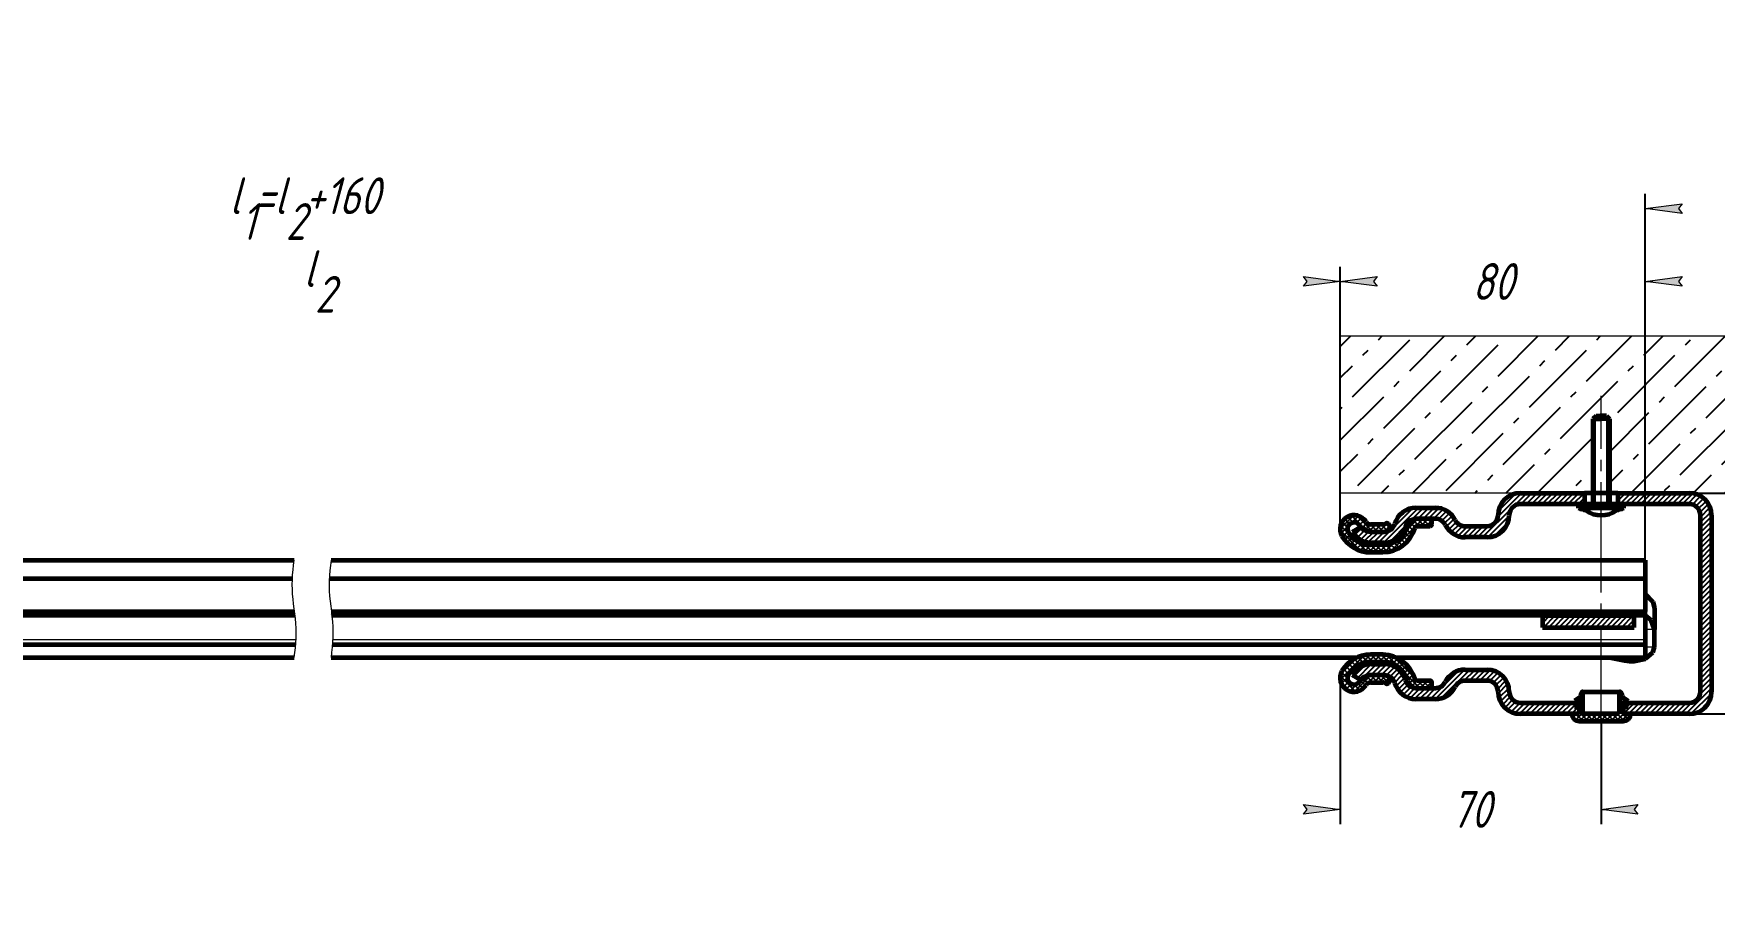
# Model space of a CAD drawing. Header units: millimetres. Extents: x 0 to 841, y 0 to 594.
# Drawn here: x 228 to 456.5, y 0 to 117.3 of the extents above; entities that cross this region are included whole.
import ezdxf

# ---------------------------------------------------------------- set-up
doc = ezdxf.new("R2010")
doc.units = ezdxf.units.MM
for name, pattern in [('K5LT_AXLED', [19.5, 15, -1.5, 1.5, -1.5]), ('K5LT_BASIC', [0]), ('K5LT_THIN', [0]), ('K5LT_THIN_INCLUDED_TO_HATCHING', [0])]:
    doc.linetypes.add(name, pattern=pattern)
doc.layers.add('Системный слой', color=7, linetype='Continuous')
doc.layers.add('Системный слой (1)', color=7, linetype='Continuous', true_color=0x909090)
doc.styles.add('KDIMTEXTSTYLE', font='GOST_AU.SHX', dxfattribs={"width": 0.96, "oblique": 15, "height": 5})
doc.dimstyles.new('KDIMSTYLE (0.50)', dxfattribs={"dimtxt": 5, "dimasz": 1, "dimexe": 2, "dimexo": 0, "dimgap": 1, "dimtad": 1, "dimlfac": 2, "dimtxsty": 'KDIMTEXTSTYLE', "dimsah": 1, "dimcen": 0, "dimdle": 1, "dimadec": 0, "dimazin": 0, "dimtfac": 0.667, "dimtmove": 0, "dimatfit": 3, "dimfxl": 1, "dimtvp": 1, "dimtolj": 1, "dimtzin": 0, "dimarcsym": 0})
pattern_1 = [(45, (0, 0), (-0.3535533905932737, 0.3535533905932738), []), (135, (0, 0), (-0.3535533905932738, -0.3535533905932737), [])]
pattern_2 = [(45, (0, 0), (-0.3535533905932737, 0.3535533905932738), [])]

# ---------------------------------------------------------------- blocks, each defined once
blk = doc.blocks.new('U556')
at = {"layer": 'Системный слой (1)', "color": 5, "linetype": 'K5LT_BASIC', "lineweight": 60, "true_color": 0x0000ff}
for p, q in [((72.8386064477993, 45.68804066407149), (263.4437334016526, 45.68804066407151)), ((268.443733408342, 45.68804066407168), (447.1060363035635, 45.68804066407168))]:
    blk.add_line(p, q, dxfattribs=at)
blk = doc.blocks.new('U557')
at = {"layer": 'Системный слой (1)', "color": 5, "linetype": 'K5LT_BASIC', "lineweight": 60, "true_color": 0x0000ff}
for p, q in [((72.8386064477993, 45.68804066407149), (263.4437334016526, 45.68804066407151)), ((268.443733408342, 45.68804066407168), (447.1060363035635, 45.68804066407168))]:
    blk.add_line(p, q, dxfattribs=at)
blk = doc.blocks.new('U560')
at = {"layer": 'Системный слой (1)', "color": 5, "linetype": 'K5LT_BASIC', "lineweight": 60, "true_color": 0x0000ff}
for p, q in [((72.8386064477993, 34.2546890715642), (263.6400706859918, 34.25468907156421)), ((268.639418290496, 34.25468907156439), (447.1060363035635, 34.25468907156439))]:
    blk.add_line(p, q, dxfattribs=at)
blk = doc.blocks.new('U561')
at = {"layer": 'Системный слой (1)', "color": 7, "linetype": 'K5LT_THIN', "lineweight": 18}
for p, q in [((72.8386064477993, 34.89531483199299), (263.6827444632124, 34.89531483199301)), ((268.682036592556, 34.89531483199318), (447.1060363035635, 34.89531483199319))]:
    blk.add_line(p, q, dxfattribs=at)
blk = doc.blocks.new('U562')
at = {"layer": 'Системный слой (1)', "color": 5, "linetype": 'K5LT_BASIC', "lineweight": 60, "true_color": 0x0000ff}
for p, q in [((72.8386064477993, 43.22522280690607), (263.2025840688638, 43.22522280690607)), ((268.2035391115455, 43.22522280690626), (447.1060363035635, 43.22522280690626))]:
    blk.add_line(p, q, dxfattribs=at)
blk = doc.blocks.new('U563')
at = {"layer": 'Системный слой (1)', "color": 5, "linetype": 'K5LT_BASIC', "lineweight": 60, "true_color": 0x0000ff}
for p, q in [((72.8386064477993, 45.68804066407149), (263.4437334016526, 45.68804066407151)), ((268.443733408342, 45.68804066407168), (447.1060363035635, 45.68804066407168))]:
    blk.add_line(p, q, dxfattribs=at)
blk = doc.blocks.new('U564')
at = {"layer": 'Системный слой (1)', "color": 5, "linetype": 'K5LT_BASIC', "lineweight": 60, "true_color": 0x0000ff}
for p, q in [((72.8386064477993, 38.71407111226358), (263.4888517389797, 38.71407111226358)), ((268.4892774079381, 38.71407111226378), (447.1060363035635, 38.7140711122638))]:
    blk.add_line(p, q, dxfattribs=at)
blk = doc.blocks.new('U565')
at = {"layer": 'Системный слой (1)', "color": 5, "linetype": 'K5LT_BASIC', "lineweight": 60, "true_color": 0x0000ff}
for p, q in [((72.8386064477993, 38.21567986925953), (263.5480060004689, 38.21567986925953)), ((268.548244109538, 38.21567986925973), (447.1060363035635, 38.21567986925973))]:
    blk.add_line(p, q, dxfattribs=at)
blk = doc.blocks.new('U566')
at = {"layer": 'Системный слой (1)', "color": 5, "linetype": 'K5LT_BASIC', "lineweight": 60, "true_color": 0x0000ff}
for p, q in [((72.8386064477993, 45.68804066407149), (263.4437334016526, 45.68804066407151)), ((268.443733408342, 45.68804066407168), (447.1060363035635, 45.68804066407168))]:
    blk.add_line(p, q, dxfattribs=at)
blk = doc.blocks.new('U567')
at = {"layer": 'Системный слой (1)', "color": 5, "linetype": 'K5LT_BASIC', "lineweight": 60, "true_color": 0x0000ff}
for p, q in [((72.8386064477993, 45.68804066407149), (263.4437334016526, 45.68804066407151)), ((268.443733408342, 45.68804066407168), (447.1060363035635, 45.68804066407168))]:
    blk.add_line(p, q, dxfattribs=at)
blk = doc.blocks.new('U568')
at = {"layer": 'Системный слой (1)', "color": 5, "linetype": 'K5LT_BASIC', "lineweight": 60, "true_color": 0x0000ff}
for p, q in [((72.8386064477993, 45.68804066407149), (263.4437334016526, 45.68804066407151)), ((268.443733408342, 45.68804066407168), (447.1060363035635, 45.68804066407168))]:
    blk.add_line(p, q, dxfattribs=at)
blk = doc.blocks.new('U569')
at = {"layer": 'Системный слой (1)', "color": 5, "linetype": 'K5LT_BASIC', "lineweight": 60, "true_color": 0x0000ff}
for p, q in [((72.8386064477993, 45.68804066407149), (263.4437334016526, 45.68804066407151)), ((268.443733408342, 45.68804066407168), (447.1060363035635, 45.68804066407168))]:
    blk.add_line(p, q, dxfattribs=at)
blk = doc.blocks.new('U570')
at = {"layer": 'Системный слой (1)', "color": 5, "linetype": 'K5LT_BASIC', "lineweight": 60, "true_color": 0x0000ff}
for p, q in [((72.8386064477993, 45.68804066407149), (263.4437334016526, 45.68804066407151)), ((268.443733408342, 45.68804066407168), (447.1060363035635, 45.68804066407168))]:
    blk.add_line(p, q, dxfattribs=at)
blk = doc.blocks.new('U571')
at = {"layer": 'Системный слой (1)', "color": 5, "linetype": 'K5LT_BASIC', "lineweight": 60, "true_color": 0x0000ff}
for p, q in [((72.8386064477993, 45.68804066407149), (263.4437334016526, 45.68804066407151)), ((268.443733408342, 45.68804066407168), (447.1060363035635, 45.68804066407168))]:
    blk.add_line(p, q, dxfattribs=at)
blk = doc.blocks.new('U572')
at = {"layer": 'Системный слой (1)', "color": 5, "linetype": 'K5LT_BASIC', "lineweight": 60, "true_color": 0x0000ff}
for p, q in [((72.8386064477993, 45.68804066407149), (263.4437334016526, 45.68804066407151)), ((268.443733408342, 45.68804066407168), (447.1060363035635, 45.68804066407168))]:
    blk.add_line(p, q, dxfattribs=at)
blk = doc.blocks.new('U573')
at = {"layer": 'Системный слой (1)', "color": 5, "linetype": 'K5LT_BASIC', "lineweight": 60, "true_color": 0x0000ff}
for p, q in [((111.2963577627331, 32.47013166586615), (263.4437333971864, 32.47013166586615)), ((268.4437334035067, 32.47013166586633), (407.898284988629, 32.47013166586635)), ((413.2736542819891, 32.47013166586635), (447.1060363035635, 32.47013166586633))]:
    blk.add_line(p, q, dxfattribs=at)
blk = doc.blocks.new('U574')
at = {"layer": 'Системный слой (1)', "color": 5, "linetype": 'K5LT_BASIC', "lineweight": 60, "true_color": 0x0000ff}
for p, q in [((72.8386064477993, 45.68804066407149), (263.4437334016526, 45.68804066407151)), ((268.443733408342, 45.68804066407168), (447.1060363035635, 45.68804066407168))]:
    blk.add_line(p, q, dxfattribs=at)
blk = doc.blocks.new('U575')
at = {"layer": 'Системный слой (1)', "color": 5, "linetype": 'K5LT_BASIC', "lineweight": 60, "true_color": 0x0000ff}
for p, q in [((72.8386064477993, 45.68804066407149), (263.4437334016526, 45.68804066407151)), ((268.443733408342, 45.68804066407168), (447.1060363035635, 45.68804066407168))]:
    blk.add_line(p, q, dxfattribs=at)
blk = doc.blocks.new('U576')
at = {"layer": 'Системный слой (1)', "color": 5, "linetype": 'K5LT_BASIC', "lineweight": 60, "true_color": 0x0000ff}
for p, q in [((445.606036303562, 31.96724263133927), (447.1280659946125, 32.28496891694014)), ((447.1280659946125, 32.28496891694014), (448.141348762643, 33.13194598864457)), ((448.141348762643, 33.13194598864457), (448.356036303562, 33.86834047952287))]:
    blk.add_line(p, q, dxfattribs=at)
blk = doc.blocks.new('U577')
at = {"layer": 'Системный слой (1)', "color": 5, "linetype": 'K5LT_BASIC', "lineweight": 60, "true_color": 0x0000ff}
for p, q in [((447.1060363030425, 41.11042466084004), (448.1428599433581, 40.03976859416092)), ((448.1428599433581, 40.03976859416092), (448.356036303562, 39.17815919669287))]:
    blk.add_line(p, q, dxfattribs=at)
blk = doc.blocks.new('U578')
at = {"layer": 'Системный слой (1)', "color": 5, "linetype": 'K5LT_BASIC', "lineweight": 60, "true_color": 0x0000ff}
for p, q in [((447.8928902461782, 37.53593520669196), (447.1060363035635, 38.2201850228543)), ((448.356036303562, 36.28791955902932), (447.8928902461782, 37.53593520669196))]:
    blk.add_line(p, q, dxfattribs=at)
blk = doc.blocks.new('U579')
at = {"layer": 'Системный слой (1)', "color": 5, "linetype": 'K5LT_BASIC', "lineweight": 60, "true_color": 0x0000ff}
for p, q in [((72.8386064477993, 45.68804066407149), (263.4437334016526, 45.68804066407151)), ((268.443733408342, 45.68804066407168), (447.1060363035635, 45.68804066407168))]:
    blk.add_line(p, q, dxfattribs=at)
blk = doc.blocks.new('U580')
at = {"layer": 'Системный слой (1)', "color": 5, "linetype": 'K5LT_BASIC', "lineweight": 60, "true_color": 0x0000ff}
for p, q in [((72.8386064477993, 45.68804066407149), (263.4437334016526, 45.68804066407151)), ((268.443733408342, 45.68804066407168), (447.1060363035635, 45.68804066407168))]:
    blk.add_line(p, q, dxfattribs=at)
blk = doc.blocks.new('U581')
at = {"layer": 'Системный слой (1)', "color": 5, "linetype": 'K5LT_BASIC', "lineweight": 60, "true_color": 0x0000ff}
for p, q in [((72.8386064477993, 45.68804066407149), (263.4437334016526, 45.68804066407151)), ((268.443733408342, 45.68804066407168), (447.1060363035635, 45.68804066407168))]:
    blk.add_line(p, q, dxfattribs=at)
blk = doc.blocks.new('U582')
at = {"layer": 'Системный слой (1)', "color": 5, "linetype": 'K5LT_BASIC', "lineweight": 60, "true_color": 0x0000ff}
for p, q in [((72.8386064477993, 45.68804066407149), (263.4437334016526, 45.68804066407151)), ((268.443733408342, 45.68804066407168), (447.1060363035635, 45.68804066407168))]:
    blk.add_line(p, q, dxfattribs=at)
blk = doc.blocks.new('U583')
at = {"layer": 'Системный слой (1)', "color": 5, "linetype": 'K5LT_BASIC', "lineweight": 60, "true_color": 0x0000ff}
for p, q in [((72.8386064477993, 45.68804066407149), (263.4437334016526, 45.68804066407151)), ((268.443733408342, 45.68804066407168), (447.1060363035635, 45.68804066407168))]:
    blk.add_line(p, q, dxfattribs=at)
blk = doc.blocks.new('U584')
at = {"layer": 'Системный слой (1)', "color": 5, "linetype": 'K5LT_BASIC', "lineweight": 60, "true_color": 0x0000ff}
for p, q in [((72.8386064477993, 45.68804066407149), (263.4437334016526, 45.68804066407151)), ((268.443733408342, 45.68804066407168), (447.1060363035635, 45.68804066407168))]:
    blk.add_line(p, q, dxfattribs=at)
blk = doc.blocks.new('U585')
at = {"layer": 'Системный слой (1)', "color": 5, "linetype": 'K5LT_BASIC', "lineweight": 60, "true_color": 0x0000ff}
for p, q in [((72.8386064477993, 45.68804066407149), (263.4437334016526, 45.68804066407151)), ((268.443733408342, 45.68804066407168), (447.1060363035635, 45.68804066407168))]:
    blk.add_line(p, q, dxfattribs=at)
blk = doc.blocks.new('U586')
at = {"layer": 'Системный слой (1)', "color": 5, "linetype": 'K5LT_BASIC', "lineweight": 60, "true_color": 0x0000ff}
for p, q in [((72.8386064477993, 45.68804066407149), (263.4437334016526, 45.68804066407151)), ((268.443733408342, 45.68804066407168), (447.1060363035635, 45.68804066407168))]:
    blk.add_line(p, q, dxfattribs=at)
blk = doc.blocks.new('U587')
at = {"layer": 'Системный слой (1)', "color": 5, "linetype": 'K5LT_BASIC', "lineweight": 60, "true_color": 0x0000ff}
for p, q in [((72.8386064477993, 45.68804066407149), (263.4437334016526, 45.68804066407151)), ((268.443733408342, 45.68804066407168), (447.1060363035635, 45.68804066407168))]:
    blk.add_line(p, q, dxfattribs=at)
blk = doc.blocks.new('U588')
at = {"layer": 'Системный слой (1)', "color": 5, "linetype": 'K5LT_BASIC', "lineweight": 60, "true_color": 0x0000ff}
for p, q in [((72.8386064477993, 45.68804066407149), (263.4437334016526, 45.68804066407151)), ((268.443733408342, 45.68804066407168), (447.1060363035635, 45.68804066407168))]:
    blk.add_line(p, q, dxfattribs=at)
blk = doc.blocks.new('U589')
at = {"layer": 'Системный слой (1)', "color": 5, "linetype": 'K5LT_BASIC', "lineweight": 60, "true_color": 0x0000ff}
for p, q in [((72.8386064477993, 45.68804066407149), (263.4437334016526, 45.68804066407151)), ((268.443733408342, 45.68804066407168), (447.1060363035635, 45.68804066407168))]:
    blk.add_line(p, q, dxfattribs=at)
blk = doc.blocks.new('U590')
at = {"layer": 'Системный слой (1)', "color": 5, "linetype": 'K5LT_BASIC', "lineweight": 60, "true_color": 0x0000ff}
for p, q in [((72.8386064477993, 45.68804066407149), (263.4437334016526, 45.68804066407151)), ((268.443733408342, 45.68804066407168), (447.1060363035635, 45.68804066407168))]:
    blk.add_line(p, q, dxfattribs=at)
blk = doc.blocks.new('U591')
at = {"layer": 'Системный слой (1)', "color": 5, "linetype": 'K5LT_BASIC', "lineweight": 60, "true_color": 0x0000ff}
for p, q in [((72.8386064477993, 45.68804066407149), (263.4437334016526, 45.68804066407151)), ((268.443733408342, 45.68804066407168), (447.1060363035635, 45.68804066407168))]:
    blk.add_line(p, q, dxfattribs=at)
blk = doc.blocks.new('KDIMARROW_01')
at = {"layer": 'Системный слой'}
blk.add_hatch(color=0, dxfattribs=at).paths.add_polyline_path([(0, 0), (-5, 0.658262491226197), (-4.5, 5.51091059616309e-16), (-5, -0.6582624912261956)])
at = {"layer": 'Системный слой', "color": 0, "linetype": 'K5LT_THIN', "lineweight": 18}
for p, q in [((-4.5, 5.51091059616309e-16), (-5, 0.658262491226197)), ((-5, 0.658262491226197), (0, 0)), ((0, 0), (-5, -0.6582624912261956)), ((-5, -0.6582624912261956), (-4.5, 5.51091059616309e-16))]:
    blk.add_line(p, q, dxfattribs=at)
at = {"layer": 'Системный слой (1)', "color": 0, "linetype": 'K5LT_THIN', "lineweight": 18}
blk.add_line((0, 0), (-1, 0), dxfattribs=at)
blk = doc.blocks.new('U600')
at = {"layer": 'Системный слой', "color": 7, "linetype": 'K5LT_THIN_INCLUDED_TO_HATCHING', "lineweight": 18}
for p, q in [((268.2224217236574, 43.60100417215052), (268.18746457047, 42.90532464052939)), ((268.281361438917, 44.29668370377165), (268.2224217236574, 43.60100417215052)), ((268.3578966815428, 44.99236323539279), (268.281361438917, 44.29668370377165)), ((268.4437334083416, 45.68804066407168), (268.3578966815428, 44.99236323539279)), ((268.18746457047, 42.90532464052939), (268.1802781305132, 42.20964510890826)), ((268.1802781305132, 42.20964510890826), (268.2016411663112, 41.51396557728714)), ((268.2016411663112, 41.51396557728714), (268.2492386607237, 40.818286045666)), ((268.2492386607237, 40.818286045666), (268.3179126850532, 40.12260651404488)), ((268.3179126850532, 40.12260651404488), (268.4002213408305, 39.42692698242374)), ((268.4002213408305, 39.42692698242374), (268.4872452052391, 38.73124745080261)), ((268.4872452052391, 38.73124745080261), (268.5695538892826, 38.03556791918147)), ((268.5695538892826, 38.03556791918147), (268.6382279670822, 37.33988838756034)), ((268.6382279670822, 37.33988838756034), (268.6858255343734, 36.64420885593921)), ((268.6858255343734, 36.64420885593921), (268.7071886545621, 35.94852932431809)), ((268.6650452278971, 34.55717026107583), (268.6061055766852, 33.86149072945469)), ((268.7000023013622, 35.25284979269695), (268.6650452278971, 34.55717026107583)), ((268.7071886545621, 35.94852932431809), (268.7000023013622, 35.25284979269695)), ((268.5295703754925, 33.16581119783356), (268.4437334035492, 32.47013166621242)), ((268.6061055766852, 33.86149072945469), (268.5295703754925, 33.16581119783356))]:
    blk.add_line(p, q, dxfattribs=at)
blk = doc.blocks.new('U601')
at = {"layer": 'Системный слой', "color": 7, "linetype": 'K5LT_THIN_INCLUDED_TO_HATCHING', "lineweight": 18}
for p, q in [((263.1923138984658, 43.04446054674523), (263.2298632738707, 43.70535610181236)), ((263.2298632738707, 43.70535610181236), (263.2883477536724, 44.36625165687948)), ((263.2883477536724, 44.36625165687948), (263.362042467695, 45.02714721194661)), ((263.362042467695, 45.02714721194661), (263.4437334016526, 45.68804066407149)), ((263.1793752231049, 42.38356499167811), (263.1923138984658, 43.04446054674523)), ((263.1923137758814, 41.72266943661099), (263.1793752231049, 42.38356499167811)), ((263.2298630407013, 41.06177388154386), (263.1923137758814, 41.72266943661099)), ((263.2883474327422, 40.40087832647673), (263.2298630407013, 41.06177388154386)), ((263.3620420904189, 39.7399827714096), (263.2883474327422, 40.40087832647673)), ((263.4437332648991, 39.07908721634247), (263.3620420904189, 39.7399827714096)), ((263.5254244523237, 38.41819166127534), (263.4437332648991, 39.07908721634247)), ((263.5991191475666, 37.75729610620822), (263.5254244523237, 38.41819166127534)), ((263.6576035981184, 37.09640055114109), (263.5991191475666, 37.75729610620822)), ((263.6951529366662, 36.43550499607396), (263.6576035981184, 37.09640055114109)), ((263.5991192545698, 33.79192277580545), (263.6576036758607, 34.45281833087257)), ((263.6576036758607, 34.45281833087257), (263.6951529775378, 35.1137138859397)), ((263.7080915711707, 35.77460944100683), (263.6951529366662, 36.43550499607396)), ((263.6951529775378, 35.1137138859397), (263.7080915711707, 35.77460944100683)), ((263.4437333971622, 32.47013166567119), (263.5254245781135, 33.13102722073832)), ((263.5254245781135, 33.13102722073832), (263.5991192545698, 33.79192277580545))]:
    blk.add_line(p, q, dxfattribs=at)

msp = doc.modelspace()

# ---------------------------------------------------------------- hatches: boundary and pattern name
at = {"layer": 'Системный слой (1)'}
h = msp.add_hatch(dxfattribs=at)
h.set_pattern_fill('Бетон', angle=45, style=0, pattern_type=0)
h.set_pattern_definition([(45, (0, 0), (-4.242640687119285, 4.242640687119286), [11, -5]), (45, (9.19238815542512, 9.192388155425117), (-4.242640687119285, 4.242640687119286), [1, -15]), (45, (3.535533905932738, 7.778174593052023), (-4.242640687119285, 4.242640687119286), [11, -5]), (45, (12.72792206135786, 16.97056274847714), (-4.242640687119285, 4.242640687119286), [1, -15])])
h.paths.add_polyline_path([(405.6460973243416, 54.8130633123299), (430.1060363035624, 54.81306331232993), (438.8560363035624, 54.81306331232993), (439.981055046311, 54.81306331232993), (439.98064207174, 64.88704216989028), (439.9810363035617, 64.88704216989028), (440.4029113035617, 65.30891716989028), (440.9654113035617, 65.30891716989034), (441.8091613035617, 65.30891716989028), (442.231036303562, 64.88704216989028), (442.2357866388566, 64.88704216989028), (442.2308104609435, 54.81306331232993), (443.3560363035624, 54.81306331232993), (453.1060363035624, 54.81306331232992), (464.2060364689653, 54.81306331232992), (462.9757117257986, 57.19384780764646), (462.3322122208473, 59.31774578381126), (462.2957446536478, 61.19634223533529), (462.8997395650279, 62.84887325177418), (464.2072030489459, 64.31191162406888), (466.3671340541857, 65.67405724553424), (467.5936794757476, 66.26173025963286), (468.2544493188418, 66.55785020150876), (468.7217226469973, 66.76436130851303), (469.2749807092911, 67.00998524752437), (470.0435524880471, 67.36198516103364), (471.1123548950506, 67.90144035537575), (472.4762095633296, 68.79680984910729), (473.6509580916584, 70.30107999014928), (473.8255143227243, 71.90764304848706), (473.2243047784813, 73.70799938139959), (471.9303814382399, 75.73498271853595), (471.5960983070731, 76.16487057858103), (405.6460973243416, 76.16487057858103)])
h = msp.add_hatch(dxfattribs=at)
h.set_pattern_fill('Металл', angle=45, style=0, pattern_type=0)
h.set_pattern_definition(pattern_2)
h.paths.add_polyline_path([(408.6060363035624, 50.31306331232993), (407.3069981978857, 49.56306331232993), (408.3901456123348, 48.47366362508376), (409.8705410224167, 48.06326207804881), (409.905074409239, 48.06306331232993), (411.6060363035624, 48.06306331232993), (413.091057814817, 48.45639664566326), (414.1866736853426, 49.53325590492253), (414.4879723811943, 50.22972997899659), (415.1386526878663, 51.08799283995999), (415.9289404200101, 51.31306331232992), (418.5749074294131, 51.31306331232992), (419.5801381934115, 50.92639664566326), (419.9186170541296, 50.47972997899659), (420.9309771385017, 49.32425299542226), (422.3825749594897, 48.82139738383704), (422.6060363035624, 48.81306331232993), (425.6060363035624, 48.81306331232993), (427.091057814817, 49.20639664566326), (428.1866736853426, 50.28325590492253), (428.6055890868681, 51.76126466212416), (428.6060363035624, 51.81306331232993), (428.9927029702291, 52.81829407632837), (429.9533548220809, 53.30527253533207), (430.1060363035624, 53.31306331232993), (438.8560363035624, 53.31306331232993), (438.8560363035624, 54.81306331232993), (430.1060363035624, 54.81306331232993), (428.6210147923078, 54.4197299789966), (427.5253989217822, 53.34287071973733), (427.1064835202567, 51.8648619625357), (427.1060363035624, 51.81306331232993), (426.7193696368957, 50.80783254833149), (425.7587177850439, 50.3208540893278), (425.6060363035624, 50.31306331232993), (422.6060363035624, 50.31306331232993), (421.600805539564, 50.69972997899659), (421.2623266788459, 51.14639664566326), (420.2499665944738, 52.30187362923759), (418.7983687734858, 52.80472924082281), (418.5749074294133, 52.81306331232992), (415.9289404200101, 52.81306331232992), (414.4439189087555, 52.41972997899659), (413.3483030382299, 51.34287071973732), (413.0470043423783, 50.64639664566326), (412.3963240357062, 49.78813378469985), (411.6060363035624, 49.56306331232993), (409.905074409239, 49.56306331232993), (408.8998436452405, 49.9497299789966)])
h.paths.add_polyline_path([(453.1060363035624, 54.81306331232993), (443.3560363035624, 54.81306331232993), (443.3560363035624, 53.31306331232993), (453.1060363035624, 53.31306331232993), (454.1112670675608, 52.92639664566326), (454.5982455265645, 51.96574479381141), (454.6060363035624, 51.81306331232993), (454.6060363035624, 27.81306331232994), (454.2193696368957, 26.8078325483315), (453.2587177850439, 26.32085408932781), (453.1060363035624, 26.31306331232994), (444.1060363035624, 26.31306331232994), (444.1060363035624, 24.81306331232994), (453.1060363035624, 24.81306331232994), (454.591057814817, 25.20639664566328), (455.6866736853426, 26.28325590492253), (456.1055890868681, 27.76126466212418), (456.1060363035624, 27.81306331232994), (456.1060363035624, 51.81306331232993), (455.7127029702291, 53.29808482358453), (454.6358437109698, 54.39370069411014), (453.1578349537681, 54.81261609563562)])
h.paths.add_polyline_path([(438.1060363035624, 26.31306331232994), (430.1060363035624, 26.31306331232994), (429.100805539564, 26.6997299789966), (428.6138270805603, 27.66038183084846), (428.6060363035624, 27.81306331232994), (428.2127029702291, 29.29808482358453), (427.1358437109698, 30.39370069411015), (425.6578349537681, 30.81261609563562), (425.6060363035624, 30.81306331232994), (422.6060363035624, 30.81306331232993), (421.1210147923078, 30.41972997899661), (420.0253989217822, 29.34287071973734), (419.9186170541295, 29.14639664566327), (419.1254693446477, 28.41775632908462), (418.5749074294133, 28.31306331232993), (415.9289404200101, 28.31306331232993), (414.9237096560117, 28.69972997899659), (414.4879723811941, 29.39639664566327), (413.6976125645562, 30.71371640951863), (412.3587949728131, 31.46708713900007), (411.6060363035624, 31.56306331232993), (409.905074409239, 31.56306331232994), (408.4200528979844, 31.16972997899661), (407.3244370274588, 30.09287071973736), (407.3069981978858, 30.06306331232997), (408.6060363035623, 29.31306331232995), (409.4435148416915, 29.9902853572849), (409.905074409239, 30.06306331232994), (411.6060363035624, 30.06306331232993), (412.6112670675608, 29.67639664566326), (413.0470043423784, 28.97972997899659), (413.8373641590164, 27.66241021514123), (415.1761817507594, 26.9090394856598), (415.9289404200101, 26.81306331232993), (418.5749074294131, 26.81306331232993), (420.0599289406677, 27.20639664566326), (421.1555448111933, 28.28325590492253), (421.262326678846, 28.4797299789966), (422.0554743883278, 29.20837029557525), (422.6060363035624, 29.31306331232994), (425.6060363035624, 29.31306331232994), (426.6112670675608, 28.92639664566327), (427.0982455265645, 27.96574479381142), (427.1060363035624, 27.81306331232994), (427.4993696368957, 26.32804180107534), (428.576228896155, 25.23242593054972), (430.0542376533567, 24.81351052902426), (430.1060363035624, 24.81306331232994), (438.1060363035624, 24.81306331232994)])
h = msp.add_hatch(dxfattribs=at)
h.set_pattern_fill('Неметалл', angle=45, style=0, pattern_type=0)
h.set_pattern_definition(pattern_1)
h.paths.add_polyline_path([(411.4364491499232, 46.762900796758), (413.2821813890204, 47.15982207279275), (414.8032267300099, 48.27816686241096), (415.7324951784746, 49.92155791401731), (415.7749204689002, 50.06534782648919), (415.9445712421581, 50.27265748560858), (416.1099903796917, 50.31421566951163), (416.109990379691, 50.3142161692423), (417.8560363035622, 50.31421616924229), (418.0328129988588, 50.38743947394565), (418.1060363035622, 50.56421616924227), (418.1060363035622, 51.06421616924227), (418.0328129988588, 51.24099286453891), (417.8560363035622, 51.31421616924229), (416.109990379691, 51.3142161692423), (415.1657275068034, 50.92903098405714), (414.8131191447556, 50.33921616923915), (414.004849449266, 48.88629551432925), (412.6180255270169, 47.96923622573971), (411.4364491499234, 47.76290079675803), (409.7354872556, 47.76290079675803), (408.1206808028047, 48.15872708456766), (406.8699010869487, 49.25409388729352), (406.7428388747291, 49.44846469591631), (406.6288065782127, 50.12779057487937), (407.0285295037219, 50.68877952067069), (407.7078553826849, 50.80281181718713), (408.2688443284763, 50.40308889167791), (408.2852644650088, 50.37577679379706), (409.1831209275313, 49.65597280622427), (409.73689778831, 49.56306331232992), (411.4378596826332, 49.56306359267595), (412.4079392951867, 49.86701728925121), (412.5110723699144, 50.02818559025641), (412.470259406381, 50.21475286606793), (412.1849418214895, 50.62535471184026), (412.0239355738257, 50.72874059368547), (411.8373044767655, 50.68822047514969), (411.4378596826332, 50.56306331232992), (409.7383257999189, 50.56306331232992), (409.2395861953954, 50.76964423700561), (409.1373349626452, 50.89920390712736), (408.2124065024501, 51.68940653851863), (406.9977442764699, 51.75655214085863), (405.9913539302667, 51.07311134151628), (405.6058506446937, 49.91929156705015), (405.8670480030052, 48.96442374599553), (407.1509509836135, 47.58027539963307), (408.8892722073675, 46.84372069603026), (409.7388121509837, 46.76290079675803)])
h = msp.add_hatch(dxfattribs=at)
h.set_pattern_fill('Металл', angle=-45, style=0, pattern_type=0)
h.set_pattern_definition([(-45, (0, 0), (0.3535533905932737, 0.3535533905932738), [])])
h.paths.add_polyline_path([(447.1060363035638, 38.21567986925959), (447.1060363035638, 38.71407111226378), (268.4892774079381, 38.71407111226377), (268.5482441095378, 38.21567986925973)])
h.paths.add_polyline_path([(263.5480060004689, 38.21567986925955), (263.5254244523237, 38.41819166127534), (263.4888517389799, 38.71407111226358), (72.83860644779952, 38.71407111226389), (72.83860644779952, 38.21567986925953)])
h = msp.add_hatch(dxfattribs=at)
h.set_pattern_fill('Металл', angle=45, style=0, pattern_type=0)
h.set_pattern_definition(pattern_2)
h.paths.add_polyline_path([(445.606036303562, 38.15304002789415), (433.106036303562, 38.15304002789428), (433.106036303562, 36.55924879707933), (445.606036303562, 36.55924879707916)])
h = msp.add_hatch(dxfattribs=at)
h.set_pattern_fill('Неметалл', angle=45, style=0, pattern_type=0)
h.set_pattern_definition(pattern_1)
h.paths.add_polyline_path([(415.7749204689005, 29.56077879817066), (414.9008438036196, 31.23417772879759), (413.4178490449946, 32.40251010603565), (411.5863446444553, 32.86062104087235), (411.4364491499239, 32.86322582790183), (409.738812150984, 32.86322582790183), (407.8927876232601, 32.46766679135429), (406.3709175226028, 31.35044483261986), (405.8670480030057, 30.66170287866429), (405.6197776590537, 29.47058146078178), (406.1457388521328, 28.37364131724095), (407.2292900335908, 27.82062260842761), (408.4261804528242, 28.03826033375135), (409.1373349626456, 28.72692271753255), (409.5744107385456, 29.04375333108102), (409.7383257999193, 29.06306331232994), (411.4378596826338, 29.06306359267596), (411.8373044767658, 28.93790614951016), (412.0243216565871, 28.89745584909903), (412.1849418214902, 29.00077191281959), (412.4702594063815, 29.41137375859193), (412.5110031577863, 29.59832722626009), (412.4079392951872, 29.75910933540863), (411.4378596826336, 30.06306331232994), (409.7368977883105, 30.06306331232994), (408.653937182777, 29.67388426011665), (408.2852644650091, 29.25034983086281), (407.7387787421954, 28.83101658720265), (407.0558416016032, 28.92092696745678), (406.6365083579431, 29.46741269027044), (406.7264187381972, 30.15034983086267), (406.7428388747297, 30.17766192874362), (407.9183495573914, 31.35343952891246), (409.5034049030446, 31.85531389698392), (409.7354872556007, 31.86322582790183), (411.4364491499237, 31.86322582790184), (413.0512556027191, 31.46739954009225), (414.3020353185751, 30.3720327373664), (414.8131191447571, 29.28691045541757), (415.4454407478107, 28.48680459347694), (416.1099903796915, 28.31191045541756), (417.8560363035626, 28.31191045541757), (418.0328129988592, 28.38513376012094), (418.1060363035626, 28.56191045541757), (418.1060363035626, 29.06191045541757), (418.0328129988592, 29.23868715071421), (417.8560363035626, 29.31191045541757), (416.1099903796915, 29.31191045541756), (416.109990379692, 29.31191095514823), (415.862503389137, 29.41442373063105)])
h = msp.add_hatch(dxfattribs=at)
h.set_pattern_fill('Неметалл', angle=45, style=0, pattern_type=0)
h.set_pattern_definition(pattern_1)
h.paths.add_polyline_path([(438.1060363035606, 23.81306331232991), (444.1060363035608, 23.81306331232994), (444.8131430847474, 24.10595653114339), (445.1060363035608, 24.81306331232994), (444.0560363035609, 24.81306331232994), (444.0560363035609, 25.76306331232994), (444.7560363035609, 25.76306331232995), (444.1060363035608, 26.26306331232994), (444.1060363035608, 26.56306331232994), (444.7560363035609, 26.56306331232994), (443.9810363035608, 27.06306331232994), (443.9810363035608, 27.31306331232994), (443.7448559636734, 27.78542399210494), (443.7159459924242, 27.81049747723247), (443.7001346041231, 27.81306331232994), (443.6060363035608, 27.81306331232994), (443.6060363035608, 24.81306331232994), (438.6060363035608, 24.81306331232994), (438.6060363035608, 27.81306331232994), (438.5119380029982, 27.81306331232994), (438.4765826639389, 27.79841865138927), (438.4672166434484, 27.78542399210494), (438.2310363035608, 27.31306331232994), (438.2310363035608, 27.06306331232994), (437.4560363035609, 26.56306331232994), (438.1060363035608, 26.56306331232994), (438.1060363035608, 26.26306331232994), (437.4560363035609, 25.76306331232994), (438.1560363035608, 25.76306331232994), (438.1560363035608, 24.81306331232994), (437.1060363035608, 24.81306331232994), (437.3989295223743, 24.10595653114339)])

# ---------------------------------------------------------------- linework, layer by layer
at = {"layer": 'Системный слой (1)', "color": 7, "linetype": 'K5LT_THIN', "lineweight": 18}
for p, q in [((405.6460973243416, 76.16487057858103), (471.5960983070731, 76.16487057858103)), ((405.6460973243416, 54.81306331232992), (405.6460973243416, 76.16487057858103)), ((440.3185363169728, 53.31306331233003), (440.3185363169728, 64.88704216989032)), ((441.8935362901507, 53.31306331233003), (441.8935362901507, 64.88704216989032)), ((430.1060363035624, 54.81306331232992), (405.6460973243416, 54.8130633123299)), ((453.1060363035624, 54.81306331232992), (464.2060364689653, 54.81306331232992)), ((448.356036303562, 36.28791955902932), (447.1060363035617, 36.28791955902942)), ((444.2590592630202, 32.04136609016916), (444.2590592630199, 32.47013166586635)), ((444.9678603625389, 31.96724263133932), (444.9678603625387, 32.47013166586635)), ((445.606036303562, 31.96724263133932), (445.6060363035617, 32.47013166586635)), ((448.356036303562, 33.86834047952289), (447.1060363035617, 33.86834047952294))]:
    msp.add_line(p, q, dxfattribs=at)
at = {"layer": 'Системный слой (1)', "color": 30, "linetype": 'K5LT_AXLED', "lineweight": 18, "true_color": 0xff8000}
msp.add_line((441.1060363035634, 21.81306331232992), (441.1060363035617, 68.01204216989032), dxfattribs=at)
at = {"layer": 'Системный слой (1)', "color": 5, "linetype": 'K5LT_BASIC', "lineweight": 60, "true_color": 0x0000ff}
for p, q in [((439.98064207174, 64.88704216989026), (439.9811165375911, 53.31306331233031)), ((439.98064207174, 64.88704216989026), (440.9654113035617, 64.88704216989026)), ((440.4029113035617, 65.30891716989026), (439.9810363035617, 64.88704216989026)), ((440.4029113035617, 65.30891716989026), (440.9654113035617, 65.30891716989026)), ((441.8091613035617, 65.30891716989026), (440.9654113035617, 65.30891716989032)), ((442.2357866388566, 64.88704216989026), (440.9654113035617, 64.88704216989026)), ((441.8091613035617, 65.30891716989026), (442.2310363035617, 64.88704216989026)), ((442.2357866388566, 64.88704216989026), (442.230069515685, 53.31306331233031)), ((415.9289404200101, 52.81306331232992), (418.5749074294133, 52.81306331232992)), ((430.1060363035624, 54.81306331232993), (438.8560363035624, 54.81306331232993)), ((438.8560363035624, 53.31306331232993), (430.1060363035624, 53.31306331232993)), ((438.0122863035617, 52.75056331233004), (438.0122863035617, 53.31306331233004)), ((444.1997863035615, 52.75056331233003), (438.0122863035617, 52.75056331233003)), ((443.3560363035624, 54.81306331232992), (438.8560363035624, 54.81306331232992)), ((438.8560363035624, 54.81306331232993), (438.8560363035624, 53.31306331232993)), ((443.3560363035624, 53.31306331232992), (438.8560363035624, 53.31306331232992)), ((443.3560363035624, 54.81306331232992), (443.3560363035624, 53.31306331232992)), ((443.3560363035624, 54.81306331232993), (453.1060363035624, 54.81306331232993)), ((453.1060363035624, 53.31306331232993), (443.3560363035624, 53.31306331232993)), ((444.1997863035615, 52.75056331233004), (444.1997863035615, 53.31306331233004)), ((407.3069981978858, 49.56306331232993), (408.6060363035624, 50.31306331232993)), ((411.4378596826334, 50.56306317215702), (409.7383257999188, 50.56306331233002)), ((412.470259406381, 50.21475286606805), (412.1849418214895, 50.62535471184037)), ((418.5749074294131, 51.31306331232992), (415.9289404200101, 51.31306331232992)), ((417.8560363035622, 51.31421616924246), (416.109990379691, 51.31421616924246)), ((416.1099903796915, 50.31421591937711), (417.8560363035622, 50.31421616924246)), ((418.1060363035622, 50.56421616924246), (418.1060363035622, 51.06421616924244)), ((422.6060363035624, 50.31306331232993), (425.6060363035624, 50.31306331232993)), ((454.6060363035624, 27.81306331232994), (454.6060363035624, 51.81306331232993)), ((456.1060363035624, 51.81306331232993), (456.1060363035624, 27.81306331232994)), ((409.73689778831, 49.56306331233002), (411.4378596826332, 49.56306345250303)), ((409.905074409239, 49.56306331232993), (411.6060363035624, 49.56306331232993)), ((411.6060363035624, 48.06306331232993), (409.905074409239, 48.06306331232993)), ((425.6060363035624, 48.81306331232993), (422.6060363035624, 48.81306331232993)), ((411.4364491499234, 47.76290079675812), (409.7354872556, 47.76290079675813)), ((409.7388121509837, 46.76290079675813), (411.4364491499234, 46.76290079675812)), ((447.1060363035635, 45.68804066407168), (447.1060363035635, 43.22522280690626)), ((447.1060363035635, 43.22522280690626), (447.1060363035635, 38.7140711122638)), ((448.356036303562, 39.17815919669287), (448.356036303562, 36.28791955902932)), ((448.356036303562, 39.17815919669287), (448.356036303562, 36.28791955902932)), ((448.356036303562, 39.17815919669287), (448.356036303562, 36.28791955902932)), ((448.356036303562, 39.17815919669287), (448.356036303562, 36.28791955902932)), ((448.356036303562, 39.17815919669287), (448.356036303562, 36.28791955902932)), ((448.356036303562, 39.17815919669287), (448.356036303562, 36.28791955902932)), ((448.356036303562, 39.17815919669287), (448.356036303562, 36.28791955902932)), ((448.356036303562, 39.17815919669287), (448.356036303562, 36.28791955902932)), ((448.356036303562, 39.17815919669287), (448.356036303562, 36.28791955902932)), ((448.356036303562, 39.17815919669287), (448.356036303562, 36.28791955902932)), ((448.356036303562, 39.17815919669287), (448.356036303562, 36.28791955902932)), ((448.356036303562, 39.17815919669287), (448.356036303562, 36.28791955902932)), ((448.356036303562, 39.17815919669287), (448.356036303562, 36.28791955902932)), ((448.356036303562, 39.17815919669287), (448.356036303562, 36.28791955902932)), ((448.356036303562, 39.17815919669287), (448.356036303562, 36.28791955902932)), ((448.356036303562, 39.17815919669287), (448.356036303562, 36.28791955902932)), ((433.1060363035617, 38.21567986925974), (433.106036303562, 38.15304002789415)), ((433.106036303562, 38.15304002789415), (445.606036303562, 38.15304002789415)), ((433.106036303562, 38.15304002789415), (433.106036303562, 36.55924879707931)), ((433.106036303562, 36.55924879707931), (445.606036303562, 36.55924879707931)), ((445.606036303562, 38.15304002789415), (445.606036303562, 38.21567986925974)), ((445.606036303562, 36.55924879707931), (445.606036303562, 38.15304002789415)), ((447.1060363035635, 38.21567986925973), (447.1060363035635, 38.7140711122638)), ((447.1060363035635, 38.21567986925973), (447.1060363035635, 34.89531483199319)), ((447.1060363035635, 34.89531483199319), (447.1060363035635, 34.25468907156439)), ((448.356036303562, 33.86834047952289), (448.356036303562, 36.28791955902932)), ((411.4364491499239, 32.86322582790183), (409.7388121509841, 32.86322582790183)), ((442.251977930197, 32.47013166586633), (444.2590592630202, 32.04136609016915)), ((444.2590592630203, 32.04136609016913), (444.9678603625389, 31.96724263133932)), ((447.1060363035635, 34.25468907156439), (447.1060363035635, 32.47013166586633)), ((408.6060363035624, 29.31306331232996), (407.3069981978858, 30.06306331232997)), ((409.7354872556004, 31.86322582790183), (411.4364491499239, 31.86322582790184)), ((411.4378596826334, 30.06306317215692), (409.7368977883104, 30.06306331232994)), ((409.905074409239, 31.56306331232993), (411.6060363035624, 31.56306331232993)), ((411.6060363035624, 30.06306331232994), (409.905074409239, 30.06306331232994)), ((422.6060363035624, 30.81306331232994), (425.6060363035624, 30.81306331232994)), ((444.9678603625389, 31.96724263133932), (445.606036303562, 31.96724263133932)), ((409.7383257999193, 29.06306331232994), (411.4378596826339, 29.06306345250296)), ((412.1849418214899, 29.0007719128196), (412.4702594063815, 29.41137375859194)), ((415.9289404200101, 28.31306331232994), (418.5749074294133, 28.31306331232994)), ((417.8560363035626, 29.3119104554176), (416.1099903796917, 29.31191070528291)), ((416.1099903796915, 28.31191045541757), (417.8560363035626, 28.31191045541759)), ((418.1060363035626, 28.5619104554176), (418.1060363035626, 29.0619104554176)), ((425.6060363035624, 29.31306331232994), (422.6060363035624, 29.31306331232994)), ((438.4672166434486, 27.78542399210494), (438.231036303561, 27.31306331232994)), ((438.6060363035608, 27.81306331232994), (438.5119380029985, 27.81306331232994)), ((438.6060363035608, 27.81306331232994), (443.6060363035608, 27.81306331232994)), ((438.6060363035608, 24.81306331232994), (438.6060363035608, 27.81306331232994)), ((443.6060363035608, 24.81306331232994), (443.6060363035608, 27.81306331232994)), ((443.7001346041236, 27.81306331232994), (443.6060363035608, 27.81306331232994)), ((443.7448559636732, 27.78542399210494), (443.9810363035608, 27.31306331232994)), ((418.5749074294131, 26.81306331232994), (415.9289404200101, 26.81306331232994)), ((430.1060363035624, 26.31306331232994), (438.1060363035624, 26.31306331232994)), ((438.231036303561, 27.06306331232994), (437.4560363035607, 26.56306331232994)), ((437.4560363035607, 26.56306331232994), (438.1060363035608, 26.56306331232994)), ((438.1060363035613, 26.26306331232993), (437.4560363035607, 25.76306331232994)), ((437.4560363035607, 25.76306331232994), (438.1560363035608, 25.76306331232994)), ((438.1060363035608, 26.56306331232994), (438.1060363035613, 26.26306331232993)), ((438.1060363035624, 26.31306331232994), (438.1060363035624, 24.81306331232994)), ((438.1560363035608, 25.76306331232994), (438.1560363035612, 24.81306331232992)), ((438.231036303561, 27.31306331232994), (438.231036303561, 27.06306331232994)), ((443.9810363035608, 27.31306331232994), (443.9810363035608, 27.06306331232994)), ((443.9810363035608, 27.06306331232994), (444.7560363035609, 26.56306331232994)), ((444.0560363035609, 25.76306331232994), (444.7560363035609, 25.76306331232994)), ((444.0560363035609, 25.76306331232994), (444.0560363035613, 24.81306331232992)), ((444.1060363035608, 26.56306331232994), (444.7560363035609, 26.56306331232994)), ((444.1060363035608, 26.56306331232994), (444.1060363035613, 26.26306331232993)), ((444.1060363035624, 26.31306331232994), (453.1060363035624, 26.31306331232994)), ((444.1060363035624, 26.31306331232994), (444.1060363035624, 24.81306331232994)), ((444.1060363035613, 26.26306331232993), (444.7560363035609, 25.76306331232994)), ((438.1060363035624, 24.81306331232994), (430.1060363035624, 24.81306331232994)), ((438.1560363035608, 24.81306331232994), (437.1060363035613, 24.81306331232993)), ((438.106036303561, 23.81306331232991), (444.106036303561, 23.81306331232991)), ((443.6060363035608, 24.81306331232994), (438.6060363035608, 24.81306331232994)), ((445.1060363035613, 24.81306331232993), (444.0560363035609, 24.81306331232994)), ((453.1060363035624, 24.81306331232994), (444.1060363035624, 24.81306331232994))]:
    msp.add_line(p, q, dxfattribs=at)
for centre, radius, start, end in [((415.9289404200101, 49.81306331232992), 3, 90, 163.8723797868392), ((418.5749074294131, 49.81306331232992), 3, 26.38779996124302, 90), ((430.1060363035624, 51.81306331232993), 3, 90, 180), ((430.1060363035624, 51.81306331232993), 1.5, 90, 180), ((441.106036303561, 62.52069198880021), 10.24825367646975, 252.4294025642311, 258.2826750810464), ((441.106036303561, 62.52069198880142), 10.24825367647123, 281.7173249189534, 287.5705974357693), ((453.1060363035624, 51.81306331232993), 3, 0, 90), ((453.1060363035624, 51.81306331232993), 1.5, 0, 90), ((407.5057304556497, 49.92583203239666), 1.899891068920805, 30.81917887474436, 210.3999740344491), ((407.5058416016027, 49.9257767937972), 0.8999999999999385, 29.99999999999752, 212.0288880397129), ((409.738325799919, 51.2683927242087), 1.705330009773955, 211.5624161921531, 269.9520215750711), ((409.905074409239, 51.06306331232993), 1.5, 210.0000000000001, 270), ((409.738321232697, 51.26838573333447), 0.7053224210192404, 211.5621265047306, 270.0003710112329), ((411.4331242545397, 51.26824713252996), 3.505347912638399, 270.0543462463968, 344.6311187061715), ((411.4378597704738, 51.26306318591861), 0.70000015393462, 269.9999928101631, 304.7945299194155), ((411.6060363035624, 51.06306331232993), 1.5, 270, 343.8723797868391), ((411.9796408986033, 50.48269591939463), 0.25, 34.79452995897377, 124.7046111373182), ((415.9289404200101, 49.81306331232992), 1.5, 90, 163.8723797868392), ((416.109990379691, 49.96421616924239), 1.350000000000065, 90, 163.872379786838), ((416.1099907508576, 49.96421605721589), 0.3499996122960843, 90.00006076077243, 163.2050012970828), ((417.8560363035622, 51.06421616924244), 0.2500000000000004, 0, 89.9999999999997), ((417.8560363035622, 50.56421616924246), 0.2500000000000006, 270.0000000000002, 0), ((418.5749074294131, 49.81306331232992), 1.5, 26.38779996124312, 90), ((422.6060363035624, 51.81306331232993), 3, 206.3877999612431, 270), ((422.6060363035624, 51.81306331232993), 1.5, 206.3877999612431, 270), ((425.6060363035624, 51.81306331232993), 1.5, 270, 0), ((425.6060363035624, 51.81306331232993), 3, 270, 0), ((441.1060363035617, 55.27135600561567), 3.477042693285518, 233.2325209186355, 306.7674790813635), ((409.738807785573, 51.26824268219721), 4.505341885441201, 210.7539774233979, 270.0000555162313), ((409.7388121509837, 51.26824713252996), 3.505347912638398, 211.2748903675879, 269.9456537536032), ((409.905074409239, 51.06306331232993), 3, 210.0000000000001, 270), ((411.4331286204012, 51.26824207037373), 4.505342497264845, 270.0422281646067, 344.5145978990424), ((411.4378595947928, 51.26306343874168), 1.699999846065621, 270.0000029605212, 304.7945299426896), ((411.6060363035624, 51.06306331232993), 3, 270, 343.8723797868392), ((412.2649584834949, 50.0720940736223), 0.2500000000000001, 304.8844487806413, 34.79452995897336), ((409.7388077855737, 28.35788394246276), 4.505341885441201, 89.99994448376927, 149.2460225766026), ((411.4331286204017, 28.35788455428624), 4.505342497264845, 15.48540210095802, 89.95777183539377), ((407.5057304556501, 29.70029459226329), 1.899891068920805, 149.6000259655514, 329.1808211252561), ((407.5058416016032, 29.70034983086275), 0.8999999999999385, 147.9711119602876, 330.000000000003), ((409.7388121509841, 28.35787949213), 3.505347912638398, 90.0543462463973, 148.7251096324127), ((409.905074409239, 28.56306331232994), 3.000000000000006, 90, 149.9999999999996), ((409.7383257999197, 28.35773390045127), 1.705330009773955, 90.04797842492948, 148.4375838078474), ((409.905074409239, 28.56306331232994), 1.500000000000006, 90, 149.9999999999996), ((411.4331242545402, 28.35787949213001), 3.505347912638399, 15.36888129382889, 89.94565375360368), ((411.4378595947935, 28.36306318591829), 1.699999846065621, 55.20547005731088, 89.99999703947935), ((411.6060363035624, 28.56306331232992), 3, 16.12762021316079, 90), ((411.6060363035624, 28.56306331232992), 1.5, 16.12762021316069, 90), ((412.2649584834953, 29.55403255103768), 0.2500000000000001, 325.2054700410271, 55.11555121935921), ((422.6060363035624, 27.81306331232994), 3, 90, 153.612200038757), ((425.6060363035624, 27.81306331232994), 3, 0, 90), ((409.7383212326974, 28.3577408913255), 0.7053224210192404, 89.99962898876758, 148.4378734952699), ((411.4378597704742, 28.36306343874136), 0.7000001539346201, 55.20547008058505, 90.00000718983743), ((411.9796408986037, 29.14343070526534), 0.25, 235.2953888626824, 325.2054700410267), ((415.9289404200101, 29.81306331232992), 3, 196.1276202131608, 270), ((415.9289404200101, 29.81306331232992), 1.5, 196.1276202131608, 270), ((416.1099903796915, 29.66191045541764), 1.350000000000065, 196.1276202131625, 270.0000000000005), ((416.1099907508581, 29.66191056744413), 0.3499996122960843, 196.7949987029176, 269.999939239228), ((417.8560363035626, 29.06191045541759), 0.2500000000000006, 0, 90.00000000000031), ((417.8560363035629, 28.56191045541759), 0.2500000000000004, 270.0000000000003, 0), ((418.5749074294131, 29.81306331232993), 1.5, 270, 333.612200038757), ((418.5749074294131, 29.81306331232993), 3, 270, 333.612200038757), ((422.6060363035624, 27.81306331232994), 1.5, 90, 153.612200038757), ((425.6060363035624, 27.81306331232994), 1.5, 0, 90), ((430.1060363035624, 27.81306331232994), 3, 180, 270), ((430.1060363035624, 27.81306331232994), 1.5, 180, 270), ((438.5119380029982, 27.76306331232994), 0.0500000000000007, 90, 153.4349488229223), ((443.7001346041234, 27.76306331232994), 0.0500000000000007, 26.56505117707774, 90), ((453.1060363035624, 27.81306331232994), 1.5, 270.0000000000001, 0), ((453.1060363035624, 27.81306331232994), 3, 270.0000000000001, 0), ((438.1060363035608, 24.81306331232994), 1, 180, 270), ((444.1060363035608, 24.81306331232994), 1, 270, 0)]:
    msp.add_arc(centre, radius, start, end, dxfattribs=at)

# ---------------------------------------------------------------- block references
at = {"layer": 'Системный слой (1)'}
for name in ['U556', 'U557', 'U563', 'U566', 'U567', 'U568', 'U569', 'U570', 'U571', 'U572', 'U574', 'U575', 'U579', 'U580', 'U581', 'U582', 'U583', 'U584', 'U585', 'U586', 'U587', 'U588', 'U589', 'U590', 'U591', 'U601', 'U600', 'U562', 'U577', 'U564', 'U565', 'U578', 'U561', 'U560', 'U573', 'U576']:
    msp.add_blockref(name, (0, 0), dxfattribs=at)

# ---------------------------------------------------------------- dimensions: what is measured, and where the dimension line sits
at = {"layer": 'Системный слой (1)', "color": 7}
for base, p1, p2, location, text in [((72.8386064477993, 93.47491962890382), (447.1060363035635, 45.68804066407168), (72.8386064477993, 45.68804066407148), (264.8386064477993, 93.47491962890382), '\\A1;{\\H5.0;\\W0.965;\\Q15;\\Q15;l\\S^ 1;\\Q15;=}\\H5.0;\\W0.965;\\Q15;\\A1;{\\H5.0;\\W0.965;\\Q15;\\Q15;l\\S^ 2;\\Q15;+160}'), ((113.8293433722394, 83.57421233302061), (405.6460973243413, 50.31487019338516), (113.8293433722394, 49.73647412086098), (266.8293433722395, 83.57421233302061), '\\H5.0;\\W0.965;\\Q15;\\A1;{\\H5.0;\\W0.965;\\Q15;\\Q15;l\\S^ 2;\\Q15;}'), ((405.6460973243413, 83.57421233302061), (447.1060363035635, 43.22522280690626), (405.6460973243413, 50.31487019338516), (426.3760668139524, 83.57421233302061), '\\H5.0;\\W0.965;\\Q15;\\H5.0;\\W0.965;\\Q15;\\Q15;80'), ((405.64609732434, 11.82119830785993), (441.1060363035633, 23.81306331232992), (405.64609732434, 29.3112564312828), (423.3760668139516, 11.82119830785993), '\\H5.0;\\W0.965;\\Q15;\\H5.0;\\W0.965;\\Q15;\\Q15;70')]:
    msp.add_linear_dim(base=base, p1=p1, p2=p2, location=location, text=text, dimstyle='KDIMSTYLE (0.50)', override={"dimexo": 0, "dimblk1": 'KDIMARROW_01', "dimblk2": 'KDIMARROW_01', "dimse1": 0, "dimse2": 0, "dimclrt": 7, "dimtolj": 1}, dxfattribs=at).render()
msp.add_linear_dim(base=(480.3506178934342, 54.81306331232993), p1=(453.1060363035624, 24.81306331232994), p2=(453.1060363035624, 54.81306331232993), angle=90, location=(480.3506178934342, 39.81306331232993), dimstyle='KDIMSTYLE (0.50)', override={"dimexo": 0, "dimpost": '\\H5.0;\\W0.965;\\Q15;<>\\H5.0;\\W0.965;\\Q15;\\Q15;*', "dimblk1": 'KDIMARROW_01', "dimblk2": 'KDIMARROW_01', "dimse1": 0, "dimse2": 0, "dimclrt": 7, "dimtolj": 1}, dxfattribs=at).render()

doc.saveas('drawing.dxf')
